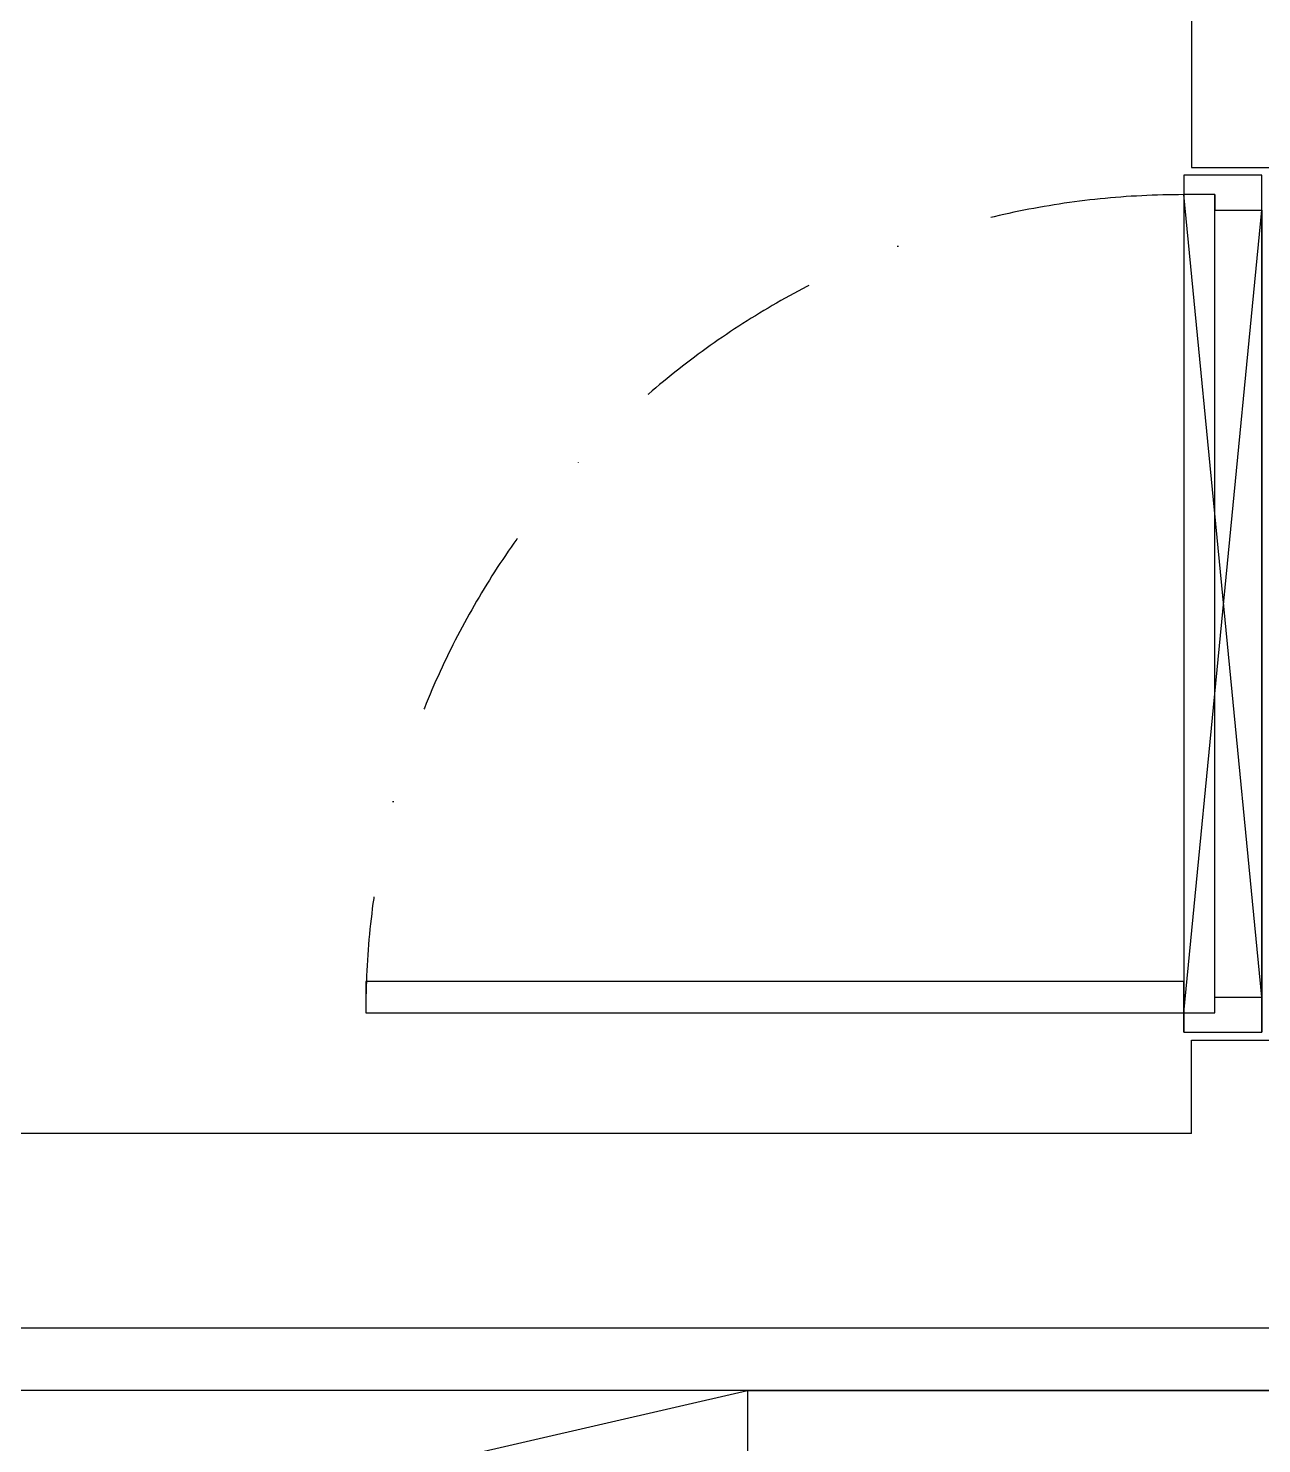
# Model space of a CAD drawing. Header units: millimetres. Extents: x -33000 to 294000, y 0 to 42408.
# Drawn here: x 134375 to 135958, y 15686 to 17503 of the extents above; entities that cross this region are included whole.
import ezdxf

# ---------------------------------------------------------------- set-up
doc = ezdxf.new("R2010")
doc.units = ezdxf.units.MM
doc.header["$LTSCALE"] = 50
doc.linetypes.add('DASHDOTX2', pattern=[2, 1, -0.5, 0, -0.5])
doc.layers.add('arch', color=8, linetype='Continuous')

msp = doc.modelspace()

# ---------------------------------------------------------------- linework, layer by layer
at = {"layer": 'arch'}
for p, q in [((135868.3, 23514.6), (135868.3, 17324.6)), ((135868.3, 17324.6), (135988.3, 17324.6)), ((135858.3, 17289.6), (135858.3, 16239.6)), ((135958.3, 16259.6), (135858.3, 17289.6)), ((135858.3, 16239.6), (135958.3, 17269.6)), ((135958.3, 17269.6), (135958.3, 16259.6)), ((135868.3, 16084.6), (135868.3, 16204.6)), ((135868.3, 16204.6), (135978.3, 16204.6)), ((135868.3, 16084.6), (132318.3, 16084.6)), ((136118.3, 15834.6), (132518.3, 15834.6)), ((136198.3, 15754.6), (132518.3, 15754.6)), ((135298.3, 15754.6), (135298.3, 15134.6)), ((135298.3, 15754.6), (137778.3, 15754.6))]:
    msp.add_line(p, q, dxfattribs=at)
at = {"layer": 'arch', "linetype": 'Continuous', "ltscale": 4}
for p, q in [((135858.3, 17314.6), (135858.3, 17289.6)), ((135958.3, 17314.6), (135858.3, 17314.6)), ((135858.3, 17314.6), (135858.3, 16214.6)), ((135958.3, 17269.6), (135958.3, 17314.6)), ((135958.3, 16214.6), (135958.3, 17314.6)), ((135898.3, 17289.6), (135858.3, 17289.6)), ((135898.3, 17289.6), (135898.3, 17269.6)), ((135898.3, 16239.6), (135898.3, 17289.6)), ((135898.3, 17269.6), (135958.3, 17269.6)), ((134808.3, 16279.6), (134808.3, 16239.6)), ((135858.3, 16279.6), (134808.3, 16279.6)), ((135858.3, 16239.6), (135858.3, 16279.6)), ((135898.3, 16239.6), (135898.3, 16259.6)), ((135898.3, 16259.6), (135958.3, 16259.6)), ((135958.3, 16259.6), (135958.3, 16214.6)), ((134808.3, 16239.6), (135858.3, 16239.6)), ((135858.3, 16214.6), (135858.3, 16239.6)), ((135858.3, 16239.6), (135898.3, 16239.6)), ((135858.3, 16214.6), (135958.3, 16214.6))]:
    msp.add_line(p, q, dxfattribs=at)
at = {"layer": 'arch', "ltscale": 0.5}
msp.add_line((132598.3, 15134.6), (135298.3, 15754.6), dxfattribs=at)
at = {"layer": 'arch', "linetype": 'DASHDOTX2', "ltscale": 5}
msp.add_arc((135858.3, 16239.6), 1050, 90, 180, dxfattribs=at)

doc.saveas('drawing.dxf')
